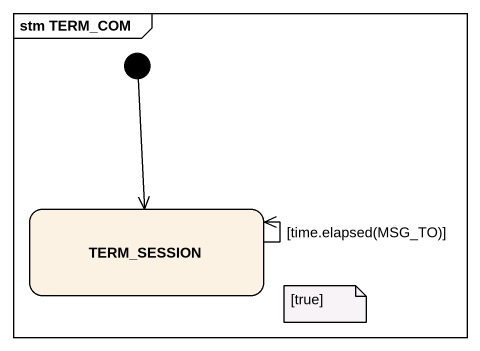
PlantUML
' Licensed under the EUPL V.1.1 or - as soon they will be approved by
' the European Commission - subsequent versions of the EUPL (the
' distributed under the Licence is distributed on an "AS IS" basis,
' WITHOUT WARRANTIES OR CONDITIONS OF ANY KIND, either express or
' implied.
@startuml
mainframe stm TERM_COM
hide empty description
state TERM_SESSION
[*] --> TERM_SESSION
TERM_SESSION --> TERM_SESSION : [time.elapsed(MSG_TO)]
note as N1
  [true]
end note
@enduml
